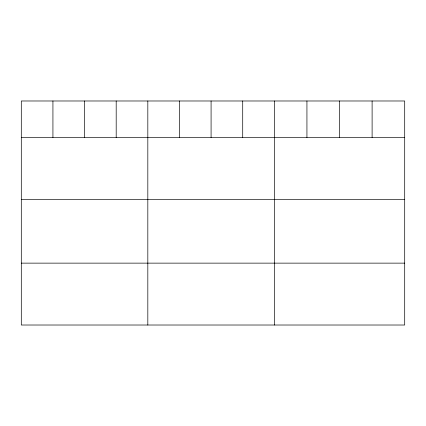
<?xml version="1.0" encoding="UTF-8"?>
<svg xmlns="http://www.w3.org/2000/svg" width="426" height="426" viewBox="0 0 426 426"><rect width="100%" height="100%" fill="white"/><g stroke="black" fill="none" stroke-linecap="round" stroke-linejoin="round"><path stroke-width="0.64" d="M404.7 137.497L404.7 325.017L21.3 325.017L21.3 100.983L404.7 100.983L404.7 137.497L21.3 137.497M21.3 199.379L404.7 199.379M21.3 263.135L404.7 263.135M372.111 100.983L372.111 137.497M339.522 100.983L339.522 137.497M306.933 100.983L306.933 137.497M274.344 100.983L274.344 325.017M242.713 100.983L242.713 137.497M211.083 100.983L211.083 137.497M179.452 100.983L179.452 137.497M147.822 100.983L147.822 325.017M116.191 100.983L116.191 137.497M84.561 100.983L84.561 137.497M52.931 100.983L52.931 137.497"/></g></svg>
